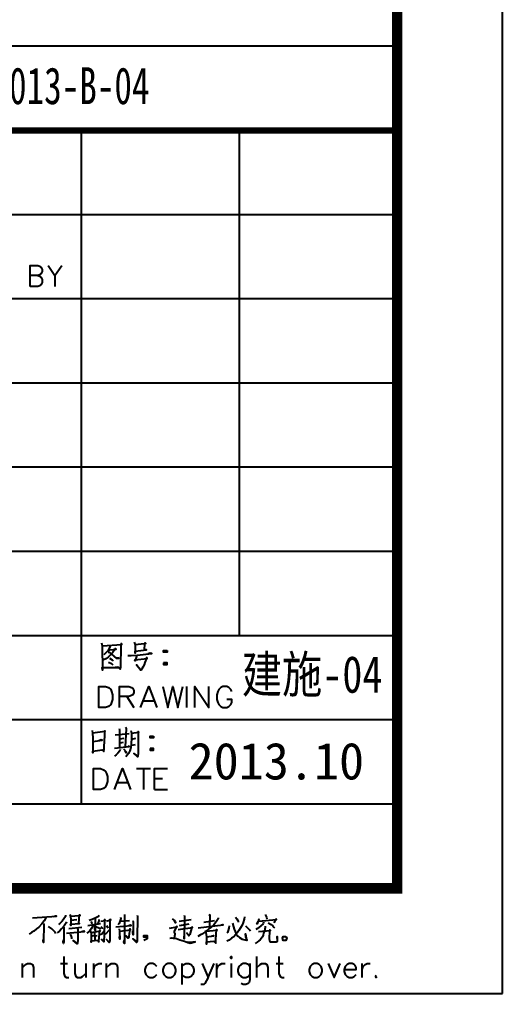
# Model space of a CAD drawing. Extents: x 1417642 to 3570900, y 124798 to 1191112.
# Drawn here: x 1611462 to 1618342, y 635398 to 649281 of the extents above; entities that cross this region are included whole.
import ezdxf

# ---------------------------------------------------------------- set-up
doc = ezdxf.new("R2010")
doc.units = 0
doc.header["$LTSCALE"] = 1000
doc.header["$MEASUREMENT"] = 0
for name, color, linetype in [('PUB_TITLE', 4, 'CONTINUOUS'), ('TEXT', 7, 'CONTINUOUS'), ('图戳', 211, 'CONTINUOUS')]:
    doc.layers.add(name, color=color, linetype=linetype)
doc.styles.add('HZSJ', font='')
doc.styles.get('HZSJ').set_extended_font_data('FangSong_GB2312')

msp = doc.modelspace()

# ---------------------------------------------------------------- linework, layer by layer
at = {"layer": 'PUB_TITLE'}
msp.add_lwpolyline([(1417642.3, 635398.4), (1618342.3, 635398.4), (1618342.3, 761548.4), (1417642.3, 761548.4)], close=True, dxfattribs=at)
at = {"layer": 'PUB_TITLE', "const_width": 150}
msp.add_lwpolyline([(1421392.3, 636898.4), (1616842.3, 636898.4), (1616842.3, 760048.4), (1421392.3, 760048.4)], close=True, dxfattribs=at)
at = {"layer": '图戳'}
for p, q in [((1616842.3, 636898.4), (1616842.3, 760048.4)), ((1612342.3, 647698.4), (1612342.3, 638098.4)), ((1614592.3, 647698.4), (1614592.3, 640498.4)), ((1616842.3, 646498.4), (1606342.3, 646498.4)), ((1616842.3, 645298.4), (1606342.3, 645298.4)), ((1616842.3, 644098.4), (1606342.3, 644098.4)), ((1616842.3, 642898.4), (1606342.3, 642898.4)), ((1616842.3, 641698.4), (1606342.3, 641698.4)), ((1616842.3, 640498.4), (1606342.3, 640498.4)), ((1616842.3, 639298.4), (1606342.3, 639298.4)), ((1616842.3, 638098.4), (1606342.3, 638098.4)), ((1606342.3, 636898.4), (1616842.3, 636898.4))]:
    msp.add_line(p, q, dxfattribs=at)
for points in [[(1616842.3, 648898.4), (1606342.3, 648898.4)], [(1611614.2, 645475.5), (1611614.2, 645776), (1611723.5, 645776), (1611761, 645758.9), (1611771.3, 645745.3), (1611784.9, 645717.9), (1611784.9, 645687.2), (1611771.3, 645659.9), (1611761, 645646.2), (1611723.5, 645632.6), (1611614.2, 645632.6)], [(1611870.3, 645776), (1611965.9, 645632.6), (1612064.9, 645776)], [(1611723.5, 645632.6), (1611761, 645618.9), (1611771.3, 645601.9), (1611784.9, 645574.5), (1611784.9, 645530.2), (1611771.3, 645502.8), (1611761, 645489.2), (1611723.5, 645475.5), (1611614.2, 645475.5)], [(1611965.9, 645632.6), (1611965.9, 645475.5)], [(1612631.7, 640398.4), (1612638.5, 640354), (1612645.4, 640009.1), (1612641.9, 640046.7), (1612877.5, 640046.7), (1612860.5, 640050.1), (1612826.3, 640046.7)], [(1612641.9, 640354), (1612918.5, 640374.5), (1612911.7, 640384.7), (1612904.9, 640354), (1612901.4, 640053.5), (1612898, 640019.4), (1612874.1, 640046.7)], [(1613096.1, 640405.2), (1613109.7, 640367.6), (1613109.7, 640251.5), (1613109.7, 640278.9), (1613270.2, 640295.9), (1613242.9, 640295.9), (1613249.7, 640381.3), (1613253.1, 640394.9), (1613259.9, 640384.7), (1613236, 640381.3), (1613109.7, 640367.6)], [(1612734.1, 640299.3), (1612747.8, 640295.9), (1612840, 640306.2), (1612829.7, 640316.4), (1612785.3, 640255), (1612754.6, 640220.8), (1612723.9, 640193.5), (1612693.2, 640169.6), (1612659, 640152.5)], [(1612751.2, 640350.6), (1612751.2, 640333.5), (1612720.5, 640282.3), (1612682.9, 640244.7), (1612665.8, 640227.6)], [(1612727.3, 640261.8), (1612737.5, 640261.8), (1612840, 640176.4), (1612877.5, 640176.4), (1612840, 640183.3), (1612822.9, 640190.1)], [(1613007.3, 640214), (1613051.7, 640214), (1613137, 640220.8), (1613348.7, 640244.7), (1613324.8, 640248.1), (1613294.1, 640241.3)], [(1613563.8, 640285.7), (1613563.8, 640261.8), (1613512.6, 640261.8), (1613512.6, 640285.7), (1613563.8, 640285.7), (1613563.8, 640285.7)], [(1612730.7, 640121.8), (1612775.1, 640101.3), (1612792.2, 640084.2)], [(1612744.4, 640179.8), (1612781.9, 640155.9), (1612795.6, 640138.9)], [(1613133.6, 640220.8), (1613109.7, 640138.9), (1613102.9, 640152.5), (1613280.4, 640173), (1613270.2, 640186.7), (1613270.2, 640173), (1613249.7, 640118.4), (1613236, 640080.8), (1613219, 640050.1), (1613205.3, 640026.2), (1613195.1, 640009.1), (1613188.2, 640005.7), (1613130.2, 640084.2), (1613191.7, 640012.5)], [(1613512.6, 640111.6), (1613512.6, 640087.7), (1613563.8, 640087.7), (1613563.8, 640111.6), (1613512.6, 640111.6), (1613512.6, 640111.6)], [(1612590.7, 639473.1), (1612590.7, 639773.5), (1612689.7, 639773.5), (1612730.7, 639759.9), (1612761.4, 639729.1), (1612775.1, 639701.8), (1612788.8, 639657.4), (1612788.8, 639589.2), (1612775.1, 639544.8), (1612761.4, 639517.5), (1612730.7, 639486.7), (1612689.7, 639473.1), (1612590.7, 639473.1), (1612590.7, 639473.1)], [(1612887.8, 639473.1), (1612887.8, 639773.5), (1613017.5, 639773.5), (1613058.5, 639759.9), (1613075.6, 639746.2), (1613089.2, 639715.5), (1613089.2, 639688.2), (1613075.6, 639657.4), (1613058.5, 639643.8), (1613017.5, 639630.1), (1612887.8, 639630.1)], [(1613188.2, 639473.1), (1613304.3, 639773.5), (1613417, 639473.1)], [(1613502.4, 639773.5), (1613574.1, 639473.1), (1613645.8, 639773.5), (1613717.5, 639473.1), (1613789.2, 639773.5)], [(1613843.8, 639473.1), (1613843.8, 639773.5)], [(1613959.9, 639473.1), (1613959.9, 639773.5), (1614157.9, 639473.1), (1614157.9, 639773.5)], [(1614485.7, 639701.8), (1614472, 639729.1), (1614444.7, 639759.9), (1614417.4, 639773.5), (1614359.4, 639773.5), (1614328.6, 639759.9), (1614301.3, 639729.1), (1614287.7, 639701.8), (1614274, 639657.4), (1614274, 639589.2), (1614287.7, 639544.8), (1614301.3, 639517.5), (1614328.6, 639486.7), (1614359.4, 639473.1), (1614417.4, 639473.1), (1614444.7, 639486.7), (1614472, 639517.5), (1614485.7, 639544.8), (1614485.7, 639589.2), (1614417.4, 639589.2)], [(1612990.2, 639630.1), (1613089.2, 639473.1)], [(1613232.6, 639572.1), (1613372.6, 639572.1)], [(1612495.1, 639145.3), (1612502, 639111.1), (1612505.4, 639039.4), (1612505.4, 638960.9), (1612505.4, 638950.7), (1612505.4, 638899.5), (1612505.4, 638827.7), (1612505.4, 638851.6), (1612638.5, 638872.1), (1612662.4, 638848.2), (1612669.3, 638879), (1612669.3, 638916.5), (1612672.7, 638995.1), (1612676.1, 639073.6), (1612676.1, 639141.9), (1612679.5, 639131.6), (1612505.4, 639107.7)], [(1612880.9, 639176), (1612887.8, 639155.5), (1612887.8, 638902.9)], [(1612973.1, 639193.1), (1612980, 639176), (1612969.7, 638913.1)], [(1613048.3, 639148.7), (1613058.5, 639111.1), (1613058.5, 639039.4), (1613055.1, 638957.5), (1613048.3, 638906.3), (1613034.6, 638855.1), (1613014.1, 638820.9), (1612976.6, 638769.7)], [(1613058.5, 639107.7), (1613160.9, 639124.8), (1613150.7, 639135), (1613150.7, 639032.6), (1613150.7, 639025.8), (1613154.1, 638875.5), (1613150.7, 638817.5), (1613147.3, 638783.4), (1613143.9, 638773.1), (1613092.6, 638817.5), (1613140.4, 638786.8)], [(1612505.4, 638988.2), (1612638.5, 639008.7), (1612624.9, 639012.1), (1612594.1, 638998.5)], [(1612826.3, 639083.8), (1613024.4, 639104.3)], [(1612891.2, 639029.2), (1612949.2, 639039.4)], [(1613061.9, 639025.8), (1613120, 639036)], [(1613372.6, 639066.8), (1613372.6, 639042.9), (1613324.8, 639042.9), (1613324.8, 639066.8), (1613372.6, 639066.8), (1613372.6, 639066.8)], [(1612816.1, 638896), (1613024.4, 638919.9), (1613014.1, 638923.4), (1613000.5, 638913.1)], [(1612894.6, 638875.5), (1612891.2, 638858.5), (1612863.9, 638824.3), (1612840, 638800.4), (1612816.1, 638783.4)], [(1612894.6, 638971.2), (1612945.8, 638981.4)], [(1612945.8, 638885.8), (1612983.4, 638844.8), (1612983.4, 638827.7), (1612969.7, 638858.5)], [(1613055.1, 638937), (1613061.9, 638937), (1613116.5, 638947.3)], [(1613324.8, 638892.6), (1613324.8, 638868.7), (1613372.6, 638868.7), (1613372.6, 638892.6), (1613324.8, 638892.6), (1613324.8, 638892.6)], [(1612515.6, 638305.4), (1612515.6, 638605.8), (1612614.6, 638605.8), (1612659, 638588.7), (1612686.3, 638561.4), (1612700, 638534.1), (1612713.6, 638489.7), (1612713.6, 638418), (1612700, 638377.1), (1612686.3, 638346.3), (1612659, 638319), (1612614.6, 638305.4), (1612515.6, 638305.4), (1612515.6, 638305.4)], [(1612816.1, 638305.4), (1612928.8, 638605.8), (1613044.8, 638305.4)], [(1613130.2, 638605.8), (1613328.2, 638605.8)], [(1613229.2, 638605.8), (1613229.2, 638305.4)], [(1613386.3, 638305.4), (1613386.3, 638605.8), (1613570.7, 638605.8)], [(1613386.3, 638462.4), (1613499, 638462.4)], [(1612857, 638404.4), (1613000.5, 638404.4)], [(1613386.3, 638305.4), (1613570.7, 638305.4)], [(1611648.4, 636475.2), (1611989.8, 636499.1), (1611976.1, 636502.6), (1611942, 636492.3)], [(1612119.5, 636516.2), (1612116.1, 636495.7), (1612095.6, 636465), (1612068.3, 636430.9), (1612034.2, 636393.3), (1612017.1, 636383.1)], [(1612177.6, 636523), (1612187.8, 636495.7), (1612194.7, 636451.3), (1612194.7, 636407), (1612194.7, 636379.6), (1612194.7, 636366), (1612191.2, 636386.5), (1612317.6, 636396.7), (1612307.3, 636396.7), (1612317.6, 636519.6), (1612324.4, 636516.2), (1612314.2, 636506), (1612187.8, 636495.7)], [(1612597.6, 636509.4), (1612587.3, 636495.7), (1612549.8, 636475.2), (1612498.5, 636454.8), (1612454.2, 636441.1)], [(1612956.1, 636523), (1612959.5, 636506), (1612956.1, 636109.9), (1612949.2, 636133.8), (1612956.1, 636157.7)], [(1613137, 636516.2), (1613143.9, 636495.7), (1613140.4, 636178.2), (1613140.4, 636157.7), (1613137, 636140.6), (1613133.6, 636133.8), (1613126.8, 636127), (1613079, 636178.2), (1613133.6, 636133.8)], [(1613809.7, 636516.2), (1613813.1, 636495.7), (1613809.7, 636178.2), (1613806.2, 636195.3), (1613809.7, 636215.8)], [(1614157.9, 636526.5), (1614178.4, 636516.2), (1614171.6, 636516.2), (1614168.2, 636355.7)], [(1614960.3, 636523), (1614980.8, 636485.5), (1614987.6, 636465)], [(1611836.2, 636478.7), (1611815.7, 636434.3), (1611781.5, 636389.9), (1611737.1, 636345.5), (1611703, 636318.2), (1611665.4, 636287.5), (1611634.7, 636267), (1611600.6, 636246.5)], [(1611805.4, 636400.1), (1611808.8, 636379.6), (1611805.4, 636140.6), (1611802, 636127), (1611798.6, 636150.9), (1611805.4, 636174.8)], [(1612133.2, 636420.6), (1612126.4, 636403.5), (1612099.1, 636362.6), (1612061.5, 636318.2), (1612030.8, 636287.5), (1612000, 636263.6)], [(1612194.7, 636444.5), (1612280, 636451.3)], [(1612515.6, 636372.8), (1612481.5, 636321.6), (1612457.6, 636287.5), (1612423.4, 636256.7)], [(1612614.6, 636389.9), (1612437.1, 636362.6)], [(1612478.1, 636424), (1612498.5, 636393.3)], [(1612539.5, 636465), (1612539.5, 636297.7), (1612536.1, 636321.6), (1612539.5, 636355.7)], [(1612590.7, 636451.3), (1612590.7, 636434.3), (1612573.7, 636383.1)], [(1612621.5, 636430.9), (1612682.9, 636441.1), (1612672.7, 636454.8), (1612672.7, 636434.3), (1612669.3, 636212.3), (1612665.8, 636161.1), (1612665.8, 636157.7), (1612665.8, 636133.8), (1612628.3, 636168), (1612662.4, 636140.6)], [(1612703.4, 636430.9), (1612710.2, 636434.3), (1612761.4, 636447.9), (1612751.2, 636451.3), (1612751.2, 636410.4), (1612751.2, 636188.4), (1612747.8, 636154.3), (1612744.4, 636130.4), (1612741, 636123.6), (1612700, 636168), (1612744.4, 636127)], [(1612700, 636369.4), (1612717.1, 636342.1), (1612720.5, 636328.4)], [(1612836.6, 636348.9), (1613055.1, 636369.4), (1613051.7, 636369.4), (1613038, 636372.8), (1613020.9, 636366)], [(1612901.4, 636485.5), (1612904.9, 636468.4), (1612880.9, 636396.7), (1612867.3, 636376.2)], [(1612901.4, 636427.4), (1613027.8, 636437.7)], [(1613075.6, 636437.7), (1613082.4, 636420.6), (1613082.4, 636236.2), (1613075.6, 636270.4), (1613079, 636290.9)], [(1613638.9, 636461.6), (1613673.1, 636434.3), (1613679.9, 636427.4), (1613683.3, 636403.5), (1613669.7, 636434.3)], [(1613738, 636427.4), (1613905.3, 636451.3)], [(1613741.4, 636366), (1613881.4, 636389.9)], [(1614294.5, 636478.7), (1614294.5, 636461.6), (1614263.8, 636420.6), (1614229.6, 636379.6), (1614192.1, 636345.5), (1614157.9, 636318.2), (1614117, 636284), (1614072.6, 636253.3), (1614072.6, 636249.9), (1614038.4, 636232.8), (1614000.9, 636208.9)], [(1614007.7, 636335.3), (1614362.8, 636376.2), (1614356, 636379.6), (1614335.5, 636372.8)], [(1614086.2, 636417.2), (1614239.9, 636437.7)], [(1614666.7, 636492.3), (1614663.3, 636458.2), (1614646.2, 636410.4), (1614632.5, 636372.8), (1614608.6, 636335.3), (1614588.1, 636294.3), (1614567.6, 636267), (1614540.3, 636232.8), (1614513, 636205.5), (1614482.3, 636185), (1614448.1, 636161.1), (1614414, 636144.1)], [(1614448.1, 636362.6), (1614444.7, 636331.8), (1614434.5, 636294.3), (1614424.2, 636270.4), (1614414, 636256.7)], [(1614495.9, 636400.1), (1614509.6, 636348.9), (1614519.8, 636314.8), (1614533.5, 636280.6), (1614550.6, 636243.1), (1614571.1, 636215.8), (1614598.4, 636198.7), (1614635.9, 636174.8), (1614670.1, 636164.5), (1614694, 636161.1), (1614704.2, 636161.1), (1614687.2, 636205.5), (1614680.3, 636249.9), (1614694, 636161.1)], [(1614536.9, 636488.9), (1614557.4, 636465), (1614571.1, 636441.1), (1614577.9, 636427.4), (1614577.9, 636417.2)], [(1614680.3, 636362.6), (1614714.5, 636331.8), (1614738.4, 636307.9), (1614748.6, 636287.5)], [(1614960.3, 636359.2), (1614960.3, 636338.7), (1614950.1, 636287.5), (1614939.8, 636256.7), (1614933, 636229.4), (1614922.7, 636205.5), (1614909.1, 636185), (1614892, 636164.5), (1614871.5, 636147.5), (1614847.6, 636130.4), (1614820.3, 636113.3)], [(1614936.4, 636413.8), (1614933, 636393.3), (1614902.3, 636362.6), (1614871.5, 636338.7), (1614851, 636325), (1614830.6, 636311.4)], [(1614871.5, 636461.6), (1614868.1, 636437.7), (1614861.3, 636420.6), (1614854.5, 636403.5), (1614847.6, 636393.3), (1614840.8, 636389.9), (1614868.1, 636430.9), (1615124.2, 636451.3), (1615113.9, 636458.2), (1615083.2, 636403.5)], [(1615004.7, 636407), (1615045.7, 636383.1), (1615073, 636362.6), (1615086.6, 636345.5), (1615093.5, 636335.3)], [(1611979.6, 636253.3), (1611969.3, 636273.8), (1611921.5, 636321.6), (1611873.7, 636352.3)], [(1612092.2, 636345.5), (1612092.2, 636133.8), (1612088.8, 636113.3), (1612085.4, 636137.2), (1612088.8, 636164.5)], [(1612133.2, 636256.7), (1612389.3, 636280.6), (1612379, 636287.5), (1612348.3, 636277.2)], [(1612167.3, 636325), (1612348.3, 636345.5)], [(1612184.4, 636246.5), (1612198.1, 636212.3), (1612201.5, 636195.3), (1612201.5, 636178.2)], [(1612286.8, 636325), (1612293.7, 636311.4), (1612293.7, 636212.3), (1612293.7, 636154.3), (1612286.8, 636116.7), (1612283.4, 636106.5), (1612225.4, 636154.3), (1612283.4, 636113.3)], [(1612471.2, 636294.3), (1612481.5, 636260.1), (1612484.9, 636130.4), (1612481.5, 636150.9), (1612580.5, 636161.1), (1612594.1, 636137.2), (1612597.6, 636202.1), (1612604.4, 636297.7), (1612611.2, 636287.5), (1612481.5, 636263.6)], [(1612570.2, 636222.6), (1612502, 636215.8)], [(1612532.7, 636270.4), (1612536.1, 636157.7)], [(1612542.9, 636355.7), (1612604.4, 636328.4), (1612614.6, 636314.8)], [(1612618, 636236.2), (1612628.3, 636243.1), (1612669.3, 636290.9)], [(1612621.5, 636355.7), (1612638.5, 636335.3), (1612641.9, 636318.2)], [(1612686.3, 636243.1), (1612751.2, 636311.4)], [(1612884.4, 636318.2), (1612887.8, 636280.6), (1612887.8, 636273.8), (1612891.2, 636174.8), (1612887.8, 636195.3), (1612891.2, 636208.9)], [(1612891.2, 636287.5), (1613044.8, 636307.9), (1613034.6, 636318.2), (1613027.8, 636290.9), (1613024.4, 636246.5), (1613020.9, 636215.8), (1613017.5, 636198.7), (1613007.3, 636188.4), (1612976.6, 636219.2), (1613010.7, 636191.9)], [(1613280.4, 636202.1), (1613232.6, 636202.1), (1613232.6, 636226), (1613280.4, 636226), (1613280.4, 636178.2), (1613232.6, 636154.3)], [(1613598, 636331.8), (1613707.2, 636348.9), (1613700.4, 636352.3), (1613666.3, 636284), (1613666.3, 636273.8), (1613676.5, 636256.7), (1613676.5, 636239.7), (1613666.3, 636185)], [(1613724.3, 636311.4), (1613925.7, 636338.7), (1613915.5, 636345.5), (1613901.8, 636290.9), (1613888.2, 636239.7), (1613874.5, 636219.2), (1613847.2, 636260.1), (1613877.9, 636226)], [(1614113.5, 636294.3), (1614117, 636270.4), (1614123.8, 636205.5), (1614127.2, 636103.1), (1614123.8, 636133.8), (1614229.6, 636144.1), (1614256.9, 636116.7), (1614260.4, 636168), (1614267.2, 636311.4), (1614274, 636294.3), (1614117, 636280.6)], [(1614123.8, 636205.5), (1614229.6, 636222.6), (1614219.4, 636222.6), (1614195.5, 636215.8)], [(1614864.7, 636280.6), (1615038.8, 636297.7), (1615028.6, 636307.9), (1615025.2, 636287.5), (1615018.3, 636181.6), (1615021.8, 636150.9), (1615028.6, 636140.6), (1615038.8, 636133.8), (1615055.9, 636133.8), (1615073, 636133.8), (1615117.4, 636133.8), (1615134.4, 636140.6), (1615137.8, 636144.1), (1615134.4, 636212.3), (1615134.4, 636140.6)], [(1613604.8, 636188.4), (1613632.1, 636191.9), (1613649.2, 636188.4), (1613697, 636181.6), (1613748.2, 636164.5), (1613813.1, 636144.1), (1613860.9, 636127), (1613895, 636116.7), (1613966.7, 636133.8), (1613895, 636123.6), (1613850.6, 636130.4)], [(1615257.4, 636208.9), (1615271, 636185), (1615257.4, 636154.3), (1615219.8, 636154.3), (1615209.6, 636185), (1615219.8, 636208.9), (1615257.4, 636208.9), (1615257.4, 636208.9)], [(1611505, 635768.5), (1611549.3, 635812.9), (1611576.7, 635826.5), (1611621, 635826.5), (1611648.4, 635812.9), (1611662, 635768.5), (1611662, 635625.1)], [(1611505, 635625.1), (1611505, 635826.5)], [(1612047.8, 635826.5), (1612146.9, 635826.5)], [(1612092.2, 635925.5), (1612092.2, 635683.1), (1612105.9, 635638.7), (1612133.2, 635625.1), (1612163.9, 635625.1)], [(1612249.3, 635826.5), (1612249.3, 635683.1), (1612262.9, 635638.7), (1612290.3, 635625.1), (1612334.7, 635625.1), (1612362, 635638.7), (1612406.4, 635683.1)], [(1612406.4, 635826.5), (1612406.4, 635625.1)], [(1612519, 635741.2), (1612532.7, 635782.1), (1612563.4, 635812.9), (1612590.7, 635826.5), (1612635.1, 635826.5)], [(1612519, 635625.1), (1612519, 635826.5)], [(1612703.4, 635768.5), (1612747.8, 635812.9), (1612775.1, 635826.5), (1612819.5, 635826.5), (1612846.8, 635812.9), (1612860.5, 635768.5), (1612860.5, 635625.1)], [(1612703.4, 635625.1), (1612703.4, 635826.5)], [(1613417, 635782.1), (1613389.7, 635812.9), (1613362.4, 635826.5), (1613318, 635826.5), (1613290.7, 635812.9), (1613259.9, 635782.1), (1613246.3, 635741.2), (1613246.3, 635710.4), (1613259.9, 635669.5), (1613290.7, 635638.7), (1613318, 635625.1), (1613362.4, 635625.1), (1613389.7, 635638.7), (1613417, 635669.5)], [(1613574.1, 635826.5), (1613546.8, 635812.9), (1613519.4, 635782.1), (1613505.8, 635741.2), (1613505.8, 635710.4), (1613519.4, 635669.5), (1613546.8, 635638.7), (1613574.1, 635625.1), (1613618.5, 635625.1), (1613645.8, 635638.7), (1613676.5, 635669.5), (1613690.2, 635710.4), (1613690.2, 635741.2), (1613676.5, 635782.1), (1613645.8, 635812.9), (1613618.5, 635826.5), (1613574.1, 635826.5), (1613574.1, 635826.5)], [(1613775.5, 635782.1), (1613802.8, 635812.9), (1613833.6, 635826.5), (1613874.5, 635826.5), (1613905.3, 635812.9), (1613932.6, 635782.1), (1613946.2, 635741.2), (1613946.2, 635710.4), (1613932.6, 635669.5), (1613905.3, 635638.7), (1613874.5, 635625.1), (1613833.6, 635625.1), (1613802.8, 635638.7), (1613775.5, 635669.5)], [(1613775.5, 635826.5), (1613775.5, 635526.1)], [(1614062.3, 635826.5), (1614147.7, 635625.1), (1614233, 635826.5)], [(1614274, 635741.2), (1614287.7, 635782.1), (1614318.4, 635812.9), (1614345.7, 635826.5), (1614390.1, 635826.5)], [(1614274, 635625.1), (1614274, 635826.5)], [(1614461.8, 635911.9), (1614475.5, 635898.2), (1614489.1, 635911.9), (1614475.5, 635925.5), (1614461.8, 635911.9), (1614461.8, 635911.9)], [(1614475.5, 635826.5), (1614475.5, 635625.1)], [(1614745.2, 635782.1), (1614717.9, 635812.9), (1614687.2, 635826.5), (1614646.2, 635826.5), (1614618.9, 635812.9), (1614588.1, 635782.1), (1614574.5, 635741.2), (1614574.5, 635710.4), (1614588.1, 635669.5), (1614618.9, 635638.7), (1614646.2, 635625.1), (1614687.2, 635625.1), (1614717.9, 635638.7), (1614745.2, 635669.5)], [(1614745.2, 635826.5), (1614745.2, 635597.8), (1614731.5, 635553.4), (1614717.9, 635539.7), (1614687.2, 635526.1), (1614646.2, 635526.1), (1614618.9, 635539.7)], [(1614844.2, 635625.1), (1614844.2, 635925.5)], [(1614844.2, 635768.5), (1614888.6, 635812.9), (1614915.9, 635826.5), (1614960.3, 635826.5), (1614987.6, 635812.9), (1615001.3, 635768.5), (1615001.3, 635625.1)], [(1615117.4, 635826.5), (1615216.4, 635826.5)], [(1615158.3, 635925.5), (1615158.3, 635683.1), (1615175.4, 635638.7), (1615202.7, 635625.1), (1615230, 635625.1)], [(1615660.2, 635826.5), (1615629.5, 635812.9), (1615602.2, 635782.1), (1615588.5, 635741.2), (1615588.5, 635710.4), (1615602.2, 635669.5), (1615629.5, 635638.7), (1615660.2, 635625.1), (1615701.2, 635625.1), (1615731.9, 635638.7), (1615759.3, 635669.5), (1615772.9, 635710.4), (1615772.9, 635741.2), (1615759.3, 635782.1), (1615731.9, 635812.9), (1615701.2, 635826.5), (1615660.2, 635826.5), (1615660.2, 635826.5)], [(1615858.3, 635826.5), (1615943.6, 635625.1), (1616029, 635826.5)], [(1616087, 635741.2), (1616257.8, 635741.2), (1616257.8, 635768.5), (1616244.1, 635795.8), (1616230.4, 635812.9), (1616199.7, 635826.5), (1616158.7, 635826.5), (1616131.4, 635812.9), (1616100.7, 635782.1), (1616087, 635741.2), (1616087, 635710.4), (1616100.7, 635669.5), (1616131.4, 635638.7), (1616158.7, 635625.1), (1616199.7, 635625.1), (1616230.4, 635638.7), (1616257.8, 635669.5)], [(1616343.1, 635741.2), (1616356.8, 635782.1), (1616387.5, 635812.9), (1616414.8, 635826.5), (1616459.2, 635826.5)], [(1616343.1, 635625.1), (1616343.1, 635826.5)], [(1614147.7, 635625.1), (1614103.3, 635539.7), (1614089.6, 635526.1), (1614045.3, 635526.1)], [(1616544.6, 635655.8), (1616530.9, 635638.7), (1616544.6, 635625.1), (1616558.2, 635638.7)]]:
    msp.add_lwpolyline(points, dxfattribs=at)
at = {"layer": '图戳', "const_width": 90}
msp.add_lwpolyline([(1616842.3, 647698.4), (1606342.3, 647698.4)], dxfattribs=at)

# ---------------------------------------------------------------- texts
at = {"layer": 'TEXT', "style": 'HZSJ'}
for s, width, p in [('2013-B-04', 0.7, (1611063.7, 648073.8)), ('建施-04', 0.8, (1614629.3, 639685.2))]:
    msp.add_text(s, height=525, rotation=0, dxfattribs=dict(at, width=width)).set_placement(p)
msp.add_text('2013.10', height=525, rotation=0, dxfattribs=at).set_placement((1613871, 638449.7))

doc.saveas('drawing.dxf')
